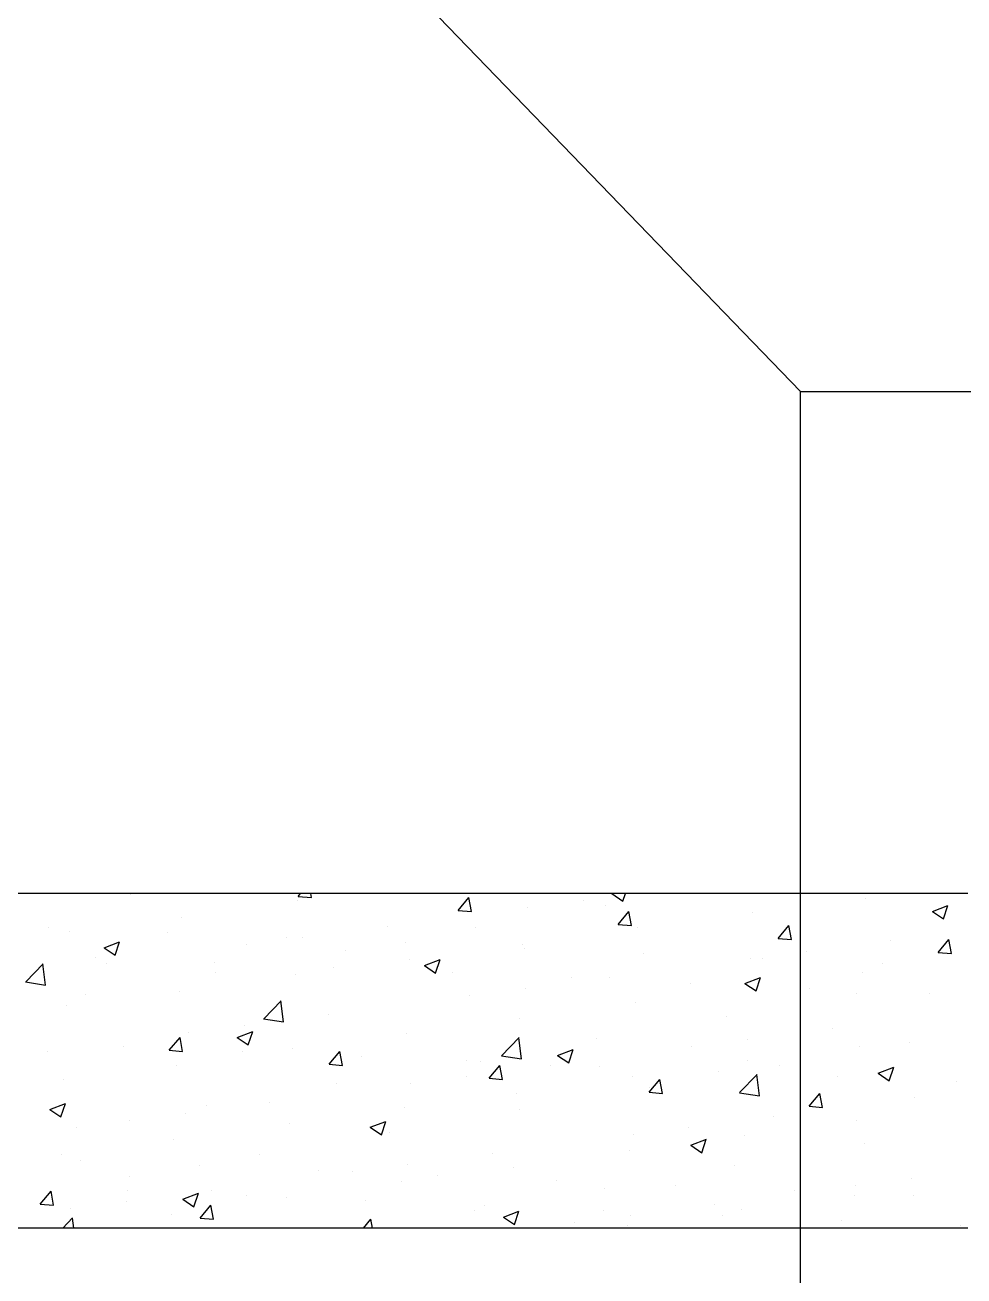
# Model space of a CAD drawing. Header units: millimetres. Extents: x 331487 to 517269, y 198509 to 399936.
# Drawn here: x 440502 to 440923, y 308587 to 309148 of the extents above; entities that cross this region are included whole.
import ezdxf

# ---------------------------------------------------------------- set-up
doc = ezdxf.new("R2010")
doc.units = ezdxf.units.MM
doc.header["$MEASUREMENT"] = 0
doc.layers.add('COLUMN', color=6, linetype='Continuous')
doc.layers.add('FOOTING', color=5, linetype='Continuous')

msp = doc.modelspace()

# ---------------------------------------------------------------- linework, layer by layer
at = {"layer": 'COLUMN'}
for p, q in [((440924.35, 308758.51), (439479.32, 308758.51)), ((440924.35, 308608.51), (439479.32, 308608.51))]:
    msp.add_line(p, q, dxfattribs=at)
at = {"layer": 'COLUMN', "color": 2, "linetype": 'Continuous'}
for p, q in [((440624.15, 308757.24), (440625.22, 308758.51)), ((440630.13, 308756.71), (440629.8, 308758.51)), ((440764.79, 308758.49), (440764.83, 308758.51)), ((440764.79, 308758.49), (440769.76, 308755.14)), ((440769.76, 308755.14), (440770.89, 308758.51)), ((440548.78, 308758.11), (440548.78, 308758.11)), ((440623.9, 308755.42), (440623.9, 308755.42)), ((440624.15, 308757.24), (440630.13, 308756.72)), ((440695.88, 308750.96), (440700.7, 308756.71)), ((440701.85, 308750.43), (440700.7, 308756.7)), ((440752.2, 308755.38), (440752.2, 308755.38)), ((440761.92, 308753.15), (440761.92, 308753.15)), ((440878.34, 308756.52), (440878.34, 308756.52)), ((440908.5, 308750.49), (440915.5, 308753.17)), ((440913.47, 308747.13), (440915.5, 308753.17)), ((440571.97, 308747.93), (440571.97, 308747.93)), ((440695.88, 308750.96), (440701.86, 308750.44)), ((440727.17, 308752.09), (440727.17, 308752.09)), ((440767.61, 308744.69), (440772.43, 308750.43)), ((440773.58, 308744.16), (440772.42, 308750.43)), ((440827.83, 308750.12), (440827.83, 308750.12)), ((440908.5, 308750.49), (440913.47, 308747.13)), ((440512.25, 308743.13), (440512.25, 308743.13)), ((440521.46, 308741.53), (440521.46, 308741.53)), ((440664.01, 308743.77), (440664.01, 308743.77)), ((440703.61, 308743.14), (440703.61, 308743.14)), ((440767.61, 308744.69), (440773.58, 308744.16)), ((440776.48, 308743.08), (440776.48, 308743.08)), ((440839.33, 308738.41), (440844.15, 308744.16)), ((440845.31, 308737.88), (440844.15, 308744.15)), ((440537.05, 308734.25), (440544.05, 308736.94)), ((440542.02, 308730.89), (440544.05, 308736.94)), ((440565.63, 308740.88), (440565.63, 308740.88)), ((440619.02, 308738.62), (440619.02, 308738.62)), ((440626.14, 308738.79), (440626.14, 308738.79)), ((440672.4, 308736.37), (440672.4, 308736.37)), ((440839.33, 308738.41), (440845.31, 308737.89)), ((440889.83, 308737.52), (440889.83, 308737.52)), ((440911.06, 308732.14), (440915.88, 308737.88)), ((440917.03, 308731.61), (440915.88, 308737.88)), ((440537.05, 308734.25), (440542.03, 308730.9)), ((440601.11, 308735.49), (440601.11, 308735.49)), ((440645.29, 308733.13), (440645.29, 308733.13)), ((440724.54, 308735.58), (440724.54, 308735.58)), ((440725.78, 308734.11), (440725.78, 308734.11)), ((440779.16, 308731.86), (440779.16, 308731.86)), ((440851.96, 308732.54), (440851.96, 308732.54)), ((440911.06, 308732.14), (440917.04, 308731.61)), ((440501.91, 308718.94), (440509.7, 308727.05)), ((440510.76, 308717.51), (440509.66, 308727.01)), ((440533.34, 308729.7), (440533.34, 308729.7)), ((440537.95, 308727.18), (440537.95, 308727.18)), ((440586.72, 308727.45), (440586.72, 308727.45)), ((440640.1, 308725.19), (440640.1, 308725.19)), ((440674.03, 308729.18), (440674.03, 308729.18)), ((440680.76, 308726.24), (440687.77, 308728.93)), ((440680.76, 308726.24), (440685.74, 308722.89)), ((440685.74, 308722.89), (440687.76, 308728.93)), ((440826.92, 308729.24), (440826.92, 308729.24)), ((440832.55, 308729.6), (440832.55, 308729.6)), ((440885.93, 308727.35), (440885.93, 308727.35)), ((440586.97, 308723.12), (440586.97, 308723.12)), ((440622.69, 308722.14), (440622.69, 308722.14)), ((440693.48, 308722.93), (440693.48, 308722.93)), ((440746.87, 308720.68), (440746.87, 308720.68)), ((440763.77, 308720.93), (440763.77, 308720.93)), ((440824.48, 308718.23), (440831.48, 308720.92)), ((440829.45, 308714.88), (440831.48, 308720.92)), ((440877.12, 308723.23), (440877.12, 308723.23)), ((440501.87, 308718.89), (440510.76, 308717.51)), ((440570.75, 308714.64), (440570.75, 308714.64)), ((440725.89, 308715.94), (440725.89, 308715.94)), ((440800.25, 308718.42), (440800.25, 308718.42)), ((440824.48, 308718.23), (440829.45, 308714.88)), ((440826.61, 308716.83), (440826.61, 308716.83)), ((440853.63, 308716.17), (440853.63, 308716.17)), ((440874.43, 308713.5), (440874.43, 308713.5)), ((440907.01, 308713.91), (440907.01, 308713.91)), ((440520.24, 308708.24), (440520.24, 308708.24)), ((440528.65, 308713.11), (440528.65, 308713.11)), ((440608.64, 308702.39), (440616.43, 308710.5)), ((440617.49, 308700.96), (440616.38, 308710.46)), ((440700.86, 308712.64), (440700.86, 308712.64)), ((440775.27, 308709.79), (440775.27, 308709.79)), ((440608.59, 308702.34), (440617.49, 308700.96)), ((440637.71, 308704.33), (440637.71, 308704.33)), ((440723.33, 308702.29), (440723.33, 308702.29)), ((440816.11, 308703.49), (440816.11, 308703.49)), ((440596.74, 308693.99), (440603.74, 308696.68)), ((440599.83, 308699.34), (440599.83, 308699.34)), ((440601.71, 308690.63), (440603.74, 308696.68)), ((440863.52, 308698.08), (440863.52, 308698.08)), ((440566.3, 308688.29), (440571.12, 308694.04)), ((440572.28, 308687.77), (440571.12, 308694.03)), ((440574.8, 308696.05), (440574.8, 308696.05)), ((440596.74, 308693.99), (440601.72, 308690.63)), ((440672.82, 308695.89), (440672.82, 308695.89)), ((440715.36, 308685.83), (440723.15, 308693.95)), ((440724.21, 308684.41), (440723.11, 308693.9)), ((440757.8, 308693.48), (440757.8, 308693.48)), ((440825.65, 308693.1), (440825.65, 308693.1)), ((440898.39, 308691.55), (440898.39, 308691.55)), ((440511.64, 308687.73), (440511.64, 308687.73)), ((440545.74, 308690.05), (440545.74, 308690.05)), ((440566.3, 308688.29), (440572.28, 308687.77)), ((440599.12, 308687.79), (440599.12, 308687.79)), ((440621.47, 308688.85), (440621.47, 308688.85)), ((440638.03, 308682.02), (440642.85, 308687.76)), ((440644, 308681.49), (440642.85, 308687.76)), ((440652.5, 308685.54), (440652.5, 308685.54)), ((440715.32, 308685.79), (440724.21, 308684.41)), ((440740.46, 308685.98), (440747.46, 308688.67)), ((440740.46, 308685.98), (440745.43, 308682.62)), ((440745.43, 308682.62), (440747.45, 308688.67)), ((440800.62, 308689.8), (440800.62, 308689.8)), ((440875.9, 308689.94), (440875.9, 308689.94)), ((440569.53, 308681.35), (440569.53, 308681.35)), ((440638.03, 308682.02), (440644.01, 308681.5)), ((440699.48, 308683.47), (440699.48, 308683.47)), ((440705.89, 308683.28), (440705.89, 308683.28)), ((440709.75, 308675.74), (440714.58, 308681.49)), ((440715.73, 308675.21), (440714.57, 308681.48)), ((440737.46, 308681.49), (440737.46, 308681.49)), ((440759.27, 308681.03), (440759.27, 308681.03)), ((440825.39, 308683.54), (440825.39, 308683.54)), ((440840.08, 308681.54), (440840.08, 308681.54)), ((440884.17, 308677.97), (440891.17, 308680.66)), ((440889.14, 308674.61), (440891.17, 308680.66)), ((440519.02, 308674.95), (440519.02, 308674.95)), ((440699.59, 308676.5), (440699.59, 308676.5)), ((440709.76, 308675.74), (440715.73, 308675.22)), ((440774.05, 308676.5), (440774.05, 308676.5)), ((440781.48, 308669.47), (440786.3, 308675.21)), ((440787.46, 308668.94), (440786.3, 308675.21)), ((440812.65, 308678.77), (440812.65, 308678.77)), ((440822.09, 308669.28), (440829.88, 308677.4)), ((440830.93, 308667.86), (440829.83, 308677.35)), ((440866.03, 308676.51), (440866.03, 308676.51)), ((440884.17, 308677.97), (440889.14, 308674.62)), ((440919.41, 308674.26), (440919.41, 308674.26)), ((440641.16, 308673.46), (440641.16, 308673.46)), ((440674.55, 308673.2), (440674.55, 308673.2)), ((440722.11, 308669), (440722.11, 308669)), ((440781.48, 308669.47), (440787.46, 308668.95)), ((440781.76, 308671.53), (440781.76, 308671.53)), ((440822.04, 308669.23), (440830.93, 308667.85)), ((440853.21, 308663.19), (440858.03, 308668.94)), ((440859.18, 308662.66), (440858.03, 308668.93)), ((440512.72, 308661.74), (440519.72, 308664.42)), ((440517.69, 308658.38), (440519.72, 308664.42)), ((440582.84, 308663.45), (440582.84, 308663.45)), ((440611.4, 308664.89), (440611.4, 308664.89)), ((440853.21, 308663.19), (440859.18, 308662.67)), ((440900.37, 308666.96), (440900.37, 308666.96)), ((440512.72, 308661.74), (440517.69, 308658.38)), ((440573.53, 308659.9), (440573.53, 308659.9)), ((440671.6, 308662.6), (440671.6, 308662.6)), ((440723.44, 308661.51), (440723.44, 308661.51)), ((440837.22, 308658.64), (440837.22, 308658.64)), ((440524.52, 308653.44), (440524.52, 308653.44)), ((440548.49, 308656.61), (440548.49, 308656.61)), ((440620.26, 308655.56), (440620.26, 308655.56)), ((440656.43, 308653.73), (440663.43, 308656.41)), ((440656.43, 308653.73), (440661.41, 308650.37)), ((440661.4, 308650.37), (440663.43, 308656.41)), ((440799.34, 308653.65), (440799.34, 308653.65)), ((440874.69, 308656.65), (440874.69, 308656.65)), ((440568.32, 308648.06), (440568.32, 308648.06)), ((440665.12, 308651.5), (440665.12, 308651.5)), ((440774.31, 308650.36), (440774.31, 308650.36)), ((440800.15, 308645.72), (440807.15, 308648.41)), ((440805.12, 308642.36), (440807.14, 308648.4)), ((440824.18, 308650.25), (440824.18, 308650.25)), ((440878.27, 308646.54), (440878.27, 308646.54)), ((440517.81, 308641.66), (440517.81, 308641.66)), ((440606.8, 308641.49), (440606.8, 308641.49)), ((440711.15, 308642.04), (440711.15, 308642.04)), ((440772.83, 308643.21), (440772.83, 308643.21)), ((440800.15, 308645.72), (440805.12, 308642.36)), ((440526.27, 308638.95), (440526.27, 308638.95)), ((440579.65, 308636.69), (440579.65, 308636.69)), ((440673.28, 308637.06), (440673.28, 308637.06)), ((440720.89, 308635.71), (440720.89, 308635.71)), ((440819.95, 308636.53), (440819.95, 308636.53)), ((440548.48, 308631.48), (440548.48, 308631.48)), ((440633.03, 308634.44), (440633.03, 308634.44)), ((440648.25, 308633.76), (440648.25, 308633.76)), ((440670.38, 308629.31), (440670.38, 308629.31)), ((440686.41, 308632.18), (440686.41, 308632.18)), ((440739.79, 308629.93), (440739.79, 308629.93)), ((440899.1, 308630.81), (440899.1, 308630.81)), ((440508.45, 308619.35), (440513.27, 308625.1)), ((440514.43, 308618.82), (440513.27, 308625.09)), ((440547.35, 308625.52), (440547.35, 308625.52)), ((440572.41, 308621.47), (440579.41, 308624.16)), ((440577.38, 308618.12), (440579.41, 308624.16)), ((440585.09, 308625.45), (440585.09, 308625.45)), ((440761.63, 308626.52), (440761.63, 308626.52)), ((440793.18, 308627.67), (440793.18, 308627.67)), ((440846.56, 308625.41), (440846.56, 308625.41)), ((440874.06, 308627.51), (440874.06, 308627.51)), ((440508.45, 308619.35), (440514.43, 308618.83)), ((440547.22, 308620.46), (440547.22, 308620.46)), ((440572.41, 308621.47), (440577.39, 308618.12)), ((440580.18, 308613.07), (440585, 308618.82)), ((440586.15, 308612.55), (440585, 308618.81)), ((440600.73, 308623.26), (440600.73, 308623.26)), ((440619.04, 308622.27), (440619.04, 308622.27)), ((440654.11, 308621), (440654.11, 308621)), ((440707.5, 308618.75), (440707.5, 308618.75)), ((440810.91, 308619.2), (440810.91, 308619.2)), ((440873.47, 308623.36), (440873.47, 308623.36)), ((440899.94, 308623.16), (440899.94, 308623.16)), ((440518.57, 308608.51), (440522.96, 308613.09)), ((440522.18, 308617.17), (440522.18, 308617.17)), ((440523.44, 308608.51), (440522.91, 308613.04)), ((440567.1, 308614.77), (440567.1, 308614.77)), ((440580.18, 308613.07), (440586.16, 308612.55)), ((440653.34, 308608.51), (440656.72, 308612.54)), ((440657.47, 308608.51), (440656.72, 308612.54)), ((440703.31, 308616.51), (440703.31, 308616.51)), ((440716.12, 308613.46), (440723.13, 308616.15)), ((440716.12, 308613.46), (440721.1, 308610.11)), ((440721.09, 308610.11), (440723.12, 308616.15)), ((440760.88, 308616.49), (440760.88, 308616.49)), ((440773.04, 308614.21), (440773.04, 308614.21)), ((440814.26, 308614.24), (440814.26, 308614.24)), ((440822.96, 308616.96), (440822.96, 308616.96)), ((440748, 308610.92), (440748, 308610.92)), ((440771.62, 308609.92), (440771.62, 308609.92)), ((440867.64, 308611.98), (440867.64, 308611.98)), ((440921.03, 308609.73), (440921.03, 308609.73))]:
    msp.add_line(p, q, dxfattribs=at)
at = {"layer": 'FOOTING'}
for p, q in [((440849.35, 308983.51), (440149.35, 309708.51)), ((440849.35, 308533.51), (440849.35, 308983.51)), ((440849.35, 308983.51), (441449.35, 308983.51))]:
    msp.add_line(p, q, dxfattribs=at)

doc.saveas('drawing.dxf')
